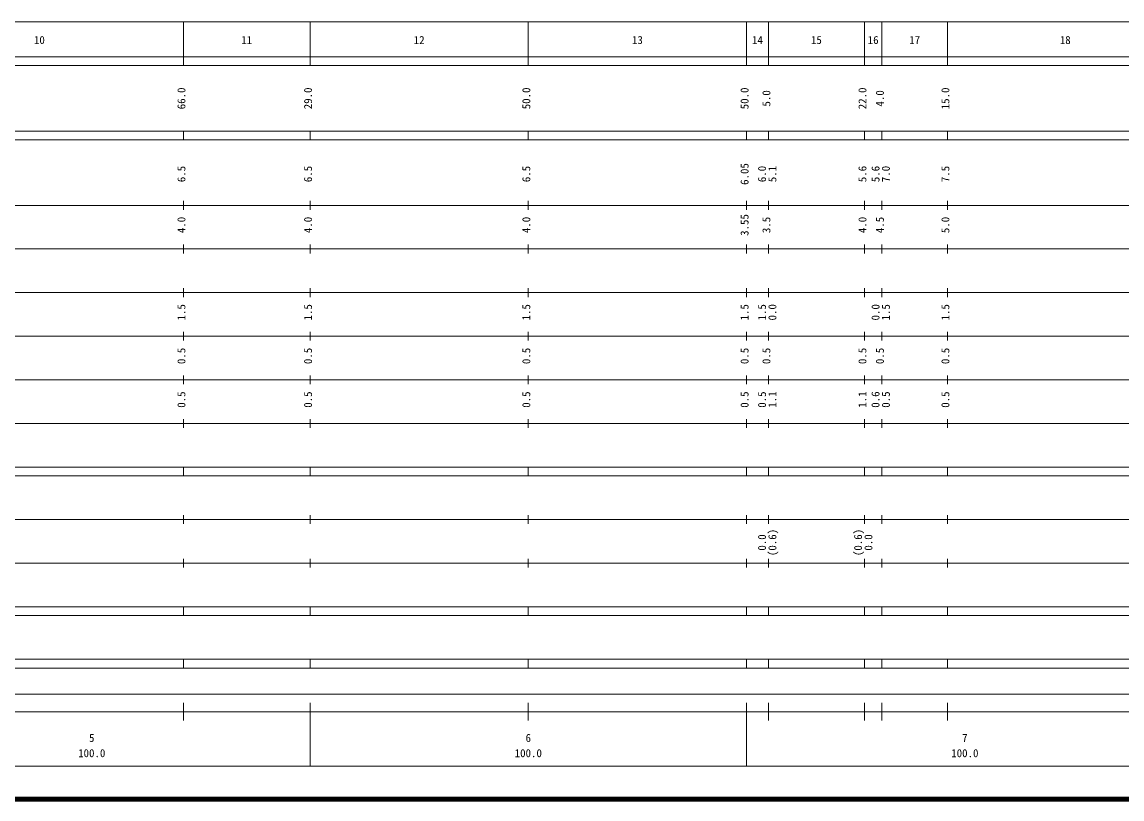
# Model space of a CAD drawing. Units: millimetres on the paper, enlarged 1000 times. Extents: x 40000 to 680000, y 20000 to 380000.
# Drawn here: x 302022 to 554001, y 20000 to 198000 of the extents above; entities that cross this region are included whole.
import ezdxf
from ezdxf.enums import TextEntityAlignment as Align

# ---------------------------------------------------------------- set-up
doc = ezdxf.new("R2010")
doc.units = ezdxf.units.MM
doc.header["$LTSCALE"] = 1000
doc.layers.add('M-TTL', color=2, linetype='Continuous', lineweight=140)
doc.layers.add('M-TTL-BAND', color=7, linetype='Continuous', lineweight=13)
doc.styles.add('ＭＳ ゴシック', font='')
doc.styles.get('ＭＳ ゴシック').set_extended_font_data('MS Gothic')

msp = doc.modelspace()

# ---------------------------------------------------------------- linework, layer by layer
at = {"layer": 'M-TTL'}
msp.add_line((40000, 20000), (680000, 20000), dxfattribs=at)
at = {"layer": 'M-TTL-BAND'}
for p, q in [((68000, 198000), (579000, 198000)), ((339000, 188000), (339000, 198000)), ((368000, 188000), (368000, 198000)), ((418000, 188000), (418000, 198000)), ((468000, 188000), (468000, 198000)), ((473000, 188000), (473000, 198000)), ((495000, 188000), (495000, 198000)), ((499000, 188000), (499000, 198000)), ((514000, 188000), (514000, 198000)), ((40000, 190000), (579000, 190000)), ((40000, 188000), (579000, 188000)), ((40000, 173000), (579000, 173000)), ((339000, 171000), (339000, 173000)), ((368000, 171000), (368000, 173000)), ((418000, 171000), (418000, 173000)), ((468000, 171000), (468000, 173000)), ((473000, 171000), (473000, 173000)), ((495000, 171000), (495000, 173000)), ((499000, 171000), (499000, 173000)), ((514000, 171000), (514000, 173000)), ((40000, 171000), (579000, 171000)), ((339000, 155000), (339000, 157000)), ((368000, 155000), (368000, 157000)), ((418000, 155000), (418000, 157000)), ((468000, 155000), (468000, 157000)), ((473000, 155000), (473000, 157000)), ((495000, 155000), (495000, 157000)), ((499000, 155000), (499000, 157000)), ((514000, 155000), (514000, 157000)), ((40000, 156000), (579000, 156000)), ((339000, 145000), (339000, 147000)), ((368000, 145000), (368000, 147000)), ((418000, 145000), (418000, 147000)), ((468000, 145000), (468000, 147000)), ((473000, 145000), (473000, 147000)), ((495000, 145000), (495000, 147000)), ((499000, 145000), (499000, 147000)), ((514000, 145000), (514000, 147000)), ((46000, 146000), (579000, 146000)), ((339000, 135000), (339000, 137000)), ((368000, 135000), (368000, 137000)), ((418000, 135000), (418000, 137000)), ((468000, 135000), (468000, 137000)), ((473000, 135000), (473000, 137000)), ((495000, 135000), (495000, 137000)), ((499000, 135000), (499000, 137000)), ((514000, 135000), (514000, 137000)), ((52000, 136000), (579000, 136000)), ((46000, 126000), (579000, 126000)), ((339000, 125000), (339000, 127000)), ((368000, 125000), (368000, 127000)), ((418000, 125000), (418000, 127000)), ((468000, 125000), (468000, 127000)), ((473000, 125000), (473000, 127000)), ((495000, 125000), (495000, 127000)), ((499000, 125000), (499000, 127000)), ((514000, 125000), (514000, 127000)), ((52000, 116000), (579000, 116000)), ((339000, 115000), (339000, 117000)), ((368000, 115000), (368000, 117000)), ((418000, 115000), (418000, 117000)), ((468000, 115000), (468000, 117000)), ((473000, 115000), (473000, 117000)), ((495000, 115000), (495000, 117000)), ((499000, 115000), (499000, 117000)), ((514000, 115000), (514000, 117000)), ((46000, 106000), (579000, 106000)), ((339000, 105000), (339000, 107000)), ((368000, 105000), (368000, 107000)), ((418000, 105000), (418000, 107000)), ((468000, 105000), (468000, 107000)), ((473000, 105000), (473000, 107000)), ((495000, 105000), (495000, 107000)), ((499000, 105000), (499000, 107000)), ((514000, 105000), (514000, 107000)), ((40000, 96000), (579000, 96000)), ((339000, 94000), (339000, 96000)), ((368000, 94000), (368000, 96000)), ((418000, 94000), (418000, 96000)), ((468000, 94000), (468000, 96000)), ((473000, 94000), (473000, 96000)), ((495000, 94000), (495000, 96000)), ((499000, 94000), (499000, 96000)), ((514000, 94000), (514000, 96000)), ((40000, 94000), (579000, 94000)), ((49000, 84000), (579000, 84000)), ((339000, 83000), (339000, 85000)), ((368000, 83000), (368000, 85000)), ((418000, 83000), (418000, 85000)), ((468000, 83000), (468000, 85000)), ((473000, 83000), (473000, 85000)), ((495000, 83000), (495000, 85000)), ((499000, 83000), (499000, 85000)), ((514000, 83000), (514000, 85000)), ((40000, 74000), (579000, 74000)), ((339000, 73000), (339000, 75000)), ((368000, 73000), (368000, 75000)), ((418000, 73000), (418000, 75000)), ((468000, 73000), (468000, 75000)), ((473000, 73000), (473000, 75000)), ((495000, 73000), (495000, 75000)), ((499000, 73000), (499000, 75000)), ((514000, 73000), (514000, 75000)), ((40000, 64000), (579000, 64000)), ((339000, 62000), (339000, 64000)), ((368000, 62000), (368000, 64000)), ((418000, 62000), (418000, 64000)), ((468000, 62000), (468000, 64000)), ((473000, 62000), (473000, 64000)), ((495000, 62000), (495000, 64000)), ((499000, 62000), (499000, 64000)), ((514000, 62000), (514000, 64000)), ((40000, 62000), (579000, 62000)), ((40000, 52000), (579000, 52000)), ((339000, 50000), (339000, 52000)), ((368000, 50000), (368000, 52000)), ((418000, 50000), (418000, 52000)), ((468000, 50000), (468000, 52000)), ((473000, 50000), (473000, 52000)), ((495000, 50000), (495000, 52000)), ((499000, 50000), (499000, 52000)), ((514000, 50000), (514000, 52000)), ((40000, 50000), (579000, 50000)), ((71000, 44000), (565000, 44000)), ((339000, 38000), (339000, 42000)), ((368000, 27500), (368000, 42000)), ((418000, 38000), (418000, 42000)), ((468000, 27500), (468000, 42000)), ((473000, 38000), (473000, 42000)), ((495000, 38000), (495000, 42000)), ((499000, 38000), (499000, 42000)), ((514000, 38000), (514000, 42000)), ((40000, 40000), (579000, 40000)), ((68000, 27500), (579000, 27500))]:
    msp.add_line(p, q, dxfattribs=at)

# ---------------------------------------------------------------- texts
at = {"layer": 'M-TTL-BAND', "style": 'ＭＳ ゴシック'}
for s, p in [('10', (306000, 192405)), ('11', (353500, 192405)), ('12', (393000, 192405)), ('13', (443000, 192405)), ('14', (470500, 192405)), ('15', (484000, 192405)), ('16', (497000, 192405)), ('17', (506500, 192405)), ('18', (541000, 192405)), ('5', (318000, 32523)), ('6', (418000, 32523)), ('7', (518000, 32523)), ('100.0', (318000, 29033)), ('100.0', (418000, 29033)), ('100.0', (518000, 29033))]:
    msp.add_text(s, height=1833, dxfattribs=at).set_placement(p, align=Align.BOTTOM_CENTER)
for s, p in [('66.0', (340000, 180500)), ('29.0', (369000, 180500)), ('50.0', (419000, 180500)), ('50.0', (469000, 180500)), ('5.0', (474000, 180500)), ('22.0', (496000, 180500)), ('4.0', (500000, 180500)), ('15.0', (515000, 180500)), ('6.5', (340000, 163174)), ('6.5', (369000, 163174)), ('6.5', (419000, 163174)), ('6.05', (469000, 163174)), ('6.0', (473000, 163174)), ('5.1', (475370, 163174)), ('5.6', (496000, 163174)), ('5.6', (499000, 163174)), ('7.0', (501370, 163174)), ('7.5', (515000, 163174)), ('3.55', (469000, 151500)), ('4.0', (340000, 151500)), ('4.0', (369000, 151500)), ('4.0', (419000, 151500)), ('3.5', (474000, 151500)), ('4.0', (496000, 151500)), ('4.5', (500000, 151500)), ('5.0', (515000, 151500)), ('1.5', (340000, 131500)), ('1.5', (369000, 131500)), ('1.5', (419000, 131500)), ('1.5', (469000, 131500)), ('1.5', (473000, 131500)), ('0.0', (475370, 131500)), ('0.0', (499000, 131500)), ('1.5', (501370, 131500)), ('1.5', (515000, 131500)), ('0.5', (340000, 121500)), ('0.5', (369000, 121500)), ('0.5', (419000, 121500)), ('0.5', (469000, 121500)), ('0.5', (474000, 121500)), ('0.5', (496000, 121500)), ('0.5', (500000, 121500)), ('0.5', (515000, 121500)), ('0.5', (340000, 111500)), ('0.5', (369000, 111500)), ('0.5', (419000, 111500)), ('0.5', (469000, 111500)), ('0.5', (473000, 111500)), ('1.1', (475370, 111500)), ('1.1', (496000, 111500)), ('0.6', (499000, 111500)), ('0.5', (501370, 111500)), ('0.5', (515000, 111500)), ('(0.6)', (475370, 78764)), ('(0.6)', (495000, 78764)), ('0.0', (473000, 78764)), ('0.0', (497370, 78764))]:
    msp.add_text(s, height=1833, rotation=90, dxfattribs=at).set_placement(p, align=Align.BOTTOM_CENTER)

doc.saveas('drawing.dxf')
